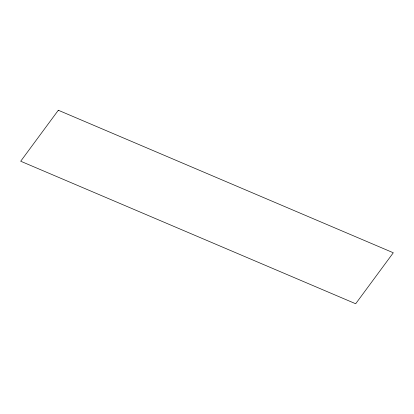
<?xml version="1.0" encoding="UTF-8"?>
<svg xmlns="http://www.w3.org/2000/svg" width="414" height="414" viewBox="0 0 414 414"><rect width="100%" height="100%" fill="white"/><g stroke="black" fill="none" stroke-linecap="round" stroke-linejoin="round"><path stroke-width="0.62" d="M58.322 110.248L20.7 161.232L355.678 303.752L393.3 252.768L58.322 110.248"/></g></svg>
